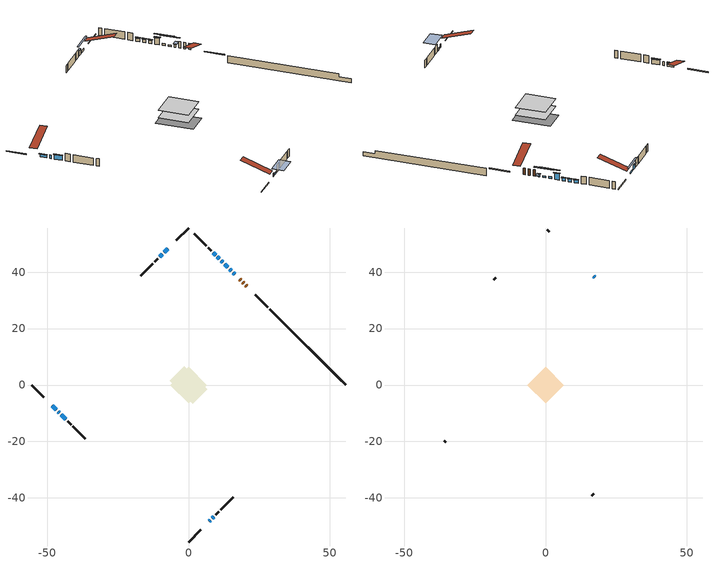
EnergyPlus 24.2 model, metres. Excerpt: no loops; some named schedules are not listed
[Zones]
conditioned space
 floor adiabatic (AdiabaticFloorConstruction): -6.53,0 0,6.53 6.53,0 0,-6.53 z0.91
 floor foundation (Slab1 construction): -6.71,1.53 -1.53,6.71 6.71,-1.53 1.53,-6.71 z-1.45
 wall outside (RimJoist1 construction): 0,-55.63 4.43,-51.2 / -55.63,0 -51.2,-4.43 / 0,55.63 -4.43,51.2 / 28.13,27.5 23.7,31.93 z0.91:1.21
 wall outside (AdiabaticWallConstruction 1): 20.72,34.92 20.27,35.36 / 19.61,36.02 19.23,36.4 / 18.57,37.06 18.15,37.48 z0.91:2.94
 wall outside (AdiabaticWallConstruction): 7.42,-48.21 7.69,-47.94 / -46.12,-9.51 -45.74,-9.89 z0.91:2.13; -48.21,-7.42 -46.78,-8.86 / 12.21,43.42 11.56,44.07 / 10.91,44.72 10.26,45.37 / 9.6,46.03 8.79,46.84 z0.91:1.85; 16.46,39.17 15.88,39.75 z0.91:1.42; 15.23,40.4 14.56,41.07 z0.91:1.57; -7.42,48.21 -8.68,46.95 / 8.35,-47.28 8.98,-46.65 z0.91:1.5; 13.91,41.72 12.87,42.76 z0.91:2.97; -9.33,46.3 -10.16,45.47 / -45.09,-10.55 -43.43,-12.2 z0.91:2.43
 wall outside (Wall1 construction): 9.64,-45.99 10.81,-44.83 / -42.78,-12.85 -41.61,-14.02 / -10.82,44.81 -11.99,43.65 / 8.14,47.49 6.97,48.66 z0.91:3.35
 wall outside (Wall2 construction): 11.46,-44.17 15.81,-39.82 / -40.95,-14.68 -36.6,-19.03 / -12.64,42.99 -16.99,38.64 / 6.31,49.32 1.97,53.67 z0.91:3.35
 wall foundation (FoundationWall1 construction): 28.79,26.84,-1.45 28.79,26.84,0.91 52.95,2.68,0.91 52.95,2.68,-0.09 55.63,0,-0.09 55.63,0,-1.45
 window (WindowConstruction 7): 7.42,-48.21 7.69,-47.94 z0.91:2.13
 window (WindowConstruction 6): -48.21,-7.42 -46.78,-8.86 z0.91:1.85
 window (WindowConstruction 9): 16.46,39.17 15.89,39.75 z0.91:1.42
 window (WindowConstruction 10): 15.23,40.4 14.57,41.07 z0.91:1.57
 window (WindowConstruction 11): -7.42,48.21 -8.68,46.95 z0.91:1.5
 window (WindowConstruction 12): 8.35,-47.28 8.98,-46.65 z0.91:1.5
 window (WindowConstruction 8): -46.12,-9.51 -45.74,-9.89 z0.91:2.13
 window (WindowConstruction): 13.91,41.72 12.87,42.76 z0.91:2.97
 window (WindowConstruction 1): 12.21,43.42 11.56,44.07 z0.91:1.85
 window (WindowConstruction 2): 10.91,44.72 10.26,45.37 z0.91:1.85
 window (WindowConstruction 3): 9.6,46.03 8.8,46.84 z0.91:1.85
 window (WindowConstruction 4): -9.33,46.3 -10.16,45.47 z0.91:2.43
 window (WindowConstruction 5): -45.09,-10.55 -43.43,-12.2 z0.91:2.43
 door (Door): 20.71,34.92 20.27,35.36 z0.91:2.94
 door (Door 1): 19.61,36.02 19.23,36.4 z0.91:2.94
 door (Door 2): 18.57,37.06 18.15,37.48 z0.91:2.94
 ceiling adiabatic (AdiabaticFloorConstruction): 0,-6.53 6.53,0 0,6.53 -6.53,0 z0.91
attic - vented
 floor to conditioned space (Floor1 construction Reversed): -6.53,0 0,6.53 6.53,0 0,-6.53 z3.35
 wall outside (AdiabaticWallConstruction): 17.5,38.13 17.12,38.51 z0.91:1.8
 wall outside (Wall3 construction): 16.47,-39.17 17.12,-38.51 / -35.95,-19.68 -35.3,-20.34 / -17.65,37.99 -18.3,37.33 / 1.31,54.32 0.66,54.97 z0.91:3.35
 window (WindowConstruction 13): 17.5,38.14 17.12,38.51 z0.91:1.8
 roof outside (Roof1 construction): 6.76,-48.87,3.35 0.4,-42.51,6.35 -1.28,-44.19,6.35 5.08,-50.55,3.35; -48.87,-6.76,3.35 -42.51,-0.4,6.35 -44.19,1.28,6.35 -50.55,-5.08,3.35; -6.76,48.87,3.35 -0.4,42.51,6.35 1.28,44.19,6.35 -5.08,50.55,3.35; 21.37,34.26,3.35 15.01,27.9,6.35 16.69,26.22,6.35 23.05,32.58,3.35
shading: 16.98,38.66 17.64,37.99 18.71,39.07 18.05,39.73 z2; -46.63,-9 -48.36,-7.28 -48.65,-7.57 -46.92,-9.29 z2.05; 14.02,41.61 18.33,37.3 18.62,37.59 14.31,41.9 z4.06; 12.7,42.93 17.1,38.54 17.39,38.83 12.99,43.22 z4.21; -10.54,45.09 -5.55,50.08 -5.84,50.37 -10.83,45.38 z4.13; 10.85,-44.78 6.48,-49.15 9.07,-51.74 13.43,-47.37 z4.13; 12.73,42.91 14.05,41.58 14.34,41.87 13.02,43.2 z3.17; 11.42,44.21 12.35,43.28 12.64,43.57 11.71,44.5 z2.05; 10.12,45.51 11.05,44.58 11.34,44.87 10.41,45.8 z2.05; 8.65,46.98 9.75,45.89 10.04,46.18 8.94,47.27 z2.05; -10.3,45.33 -9.19,46.44 -9.48,46.73 -10.59,45.62 z2.64; -43.29,-12.34 -45.23,-10.4 -45.52,-10.7 -43.58,-12.63 z2.64
[Building]
Building 1: Terrain=Suburbs
[Site:Location]
Quebec Intl AP_QC: Latitude {deg}=46.8; Longitude {deg}=-71.38; Time Zone {hr}=-5; Elevation {m}=74; Keep Site Location Information=Yes
[Site:GroundTemperature:Shallow]
0.0108218, -2.24938, -2.43038, -1.3578, 2.94801, 7.23376, 10.9493, 13.303, 13.5029, 11.5886, 7.96783, 3.81355
[Site:WaterMainsTemperature]
Calculation Method=Schedule; Temperature Schedule=mains temperature schedule
[Material] Roughness=Rough; Thermal Absorptance=0.9
Name | Thickness {m} | Conductivity {W/m-K} | Density {kg/m3} | Specific Heat {J/kg-K} | Solar Absorptance | Visible Absorptance
asphalt or fiberglass shingles | 0.00635 | 0.162714 | 1121.4 | 1465.45 | 0.4 | 0.4
ceiling loosefill ins | 0.254 | 0.0480833 | 16.02 | 1046.75 | 0.7 | 0.7
ceiling stud and cavity | 0.1397 | 0.398674 | 65.682 | 1177.47 | 0.7 | 0.7
concrete 4.0 in. | 0.1016 | 1.803125 | 2242.8 | 837.4 | 0.7 | 0.7
concrete 8.0 in. | 0.2032 | 1.803125 | 2242.8 | 837.4 | 0.7 | 0.7
door material | 0.04445 | 0.0451087 | 512.64 | 1214.23 | 0.7 | 0.7
door material 1 | 0.04445 | 0.20624 | 512.64 | 1214.23 | 0.7 | 0.7
floor covering | 0.0127 | 0.0433444 | 54.468 | 1339.84 | 0.6 | 0.6
floor rigid ins; wall rigid ins | 0.512978 | 0.029427 | 32.04 | 1214.23 | 0.7 | 0.7
floor stud and cavity | 0.1397 | 1.75129 | 37.0049 | 1207.88 | 0.7 | 0.7
furniture material conditioned space 1 | 0.1524 | 0.115458 | 640.8 | 1214.23 | 0.6 | 0.6
gypsum board | 0.0127 | 0.160291 | 801 | 837.4 | 0.6 | 0.6
osb sheathing 0.5 in. | 0.0127 | 0.115458 | 512.64 | 1214.23 | 0.7 | 0.7
osb sheathing 0.75 in. | 0.01905 | 0.115458 | 512.64 | 1214.23 | 0.7 | 0.7
osb sheathing 2.0 in. | 0.0508 | 0.115458 | 512.64 | 1214.23 | 0.7 | 0.7
rim joist rigid ins | 0.051816 | 0.029427 | 32.04 | 1214.23 | 0.7 | 0.7
rim joist stud and cavity | 0.0508 | 0.0333303 | 125.044 | 1163.47 | 0.6 | 0.6
wall stud and cavity | 0.1397 | 0.0783975 | 139.0536 | 1170.24 | 0.7 | 0.7
wall stud and cavity 1 | 0.0889 | 6.9971 | 50.32683 | 1063.81 | 0.6 | 0.6
wall stud and cavity 2 | 0.0889 | 0.380278 | 52.3479 | 1209.89 | 0.7 | 0.7
wall stud and cavity 3 | 0.0889 | 0.391764 | 83.0341 | 1211.67 | 0.7 | 0.7
wood siding | 0.0254 | 0.102417 | 544.68 | 1172.36 | 0.4 | 0.4
wood siding 1 | 0.00254 | 0.102417 | 544.68 | 1172.36 | 0.4 | 0.4
wood siding 2; wood siding 3; wood siding 4 | 0.0254 | 0.102417 | 544.68 | 1172.36 | 0.7 | 0.7
[WindowMaterial:SimpleGlazingSystem]
Name | U-Factor {W/m2-K} | Solar Heat Gain Coefficient
WindowMaterial | 2.22407 | 0.38
WindowMaterial 1 | 2.248488 | 0.37
WindowMaterial 10 | 2.51308 | 0.3
WindowMaterial 2 | 2.59257 | 0.29
WindowMaterial 3 | 2.20363 | 0.38
WindowMaterial 4 | 2.10881 | 0.41
WindowMaterial 5 | 2.12414 | 0.4
WindowMaterial 6 | 6.78351 | 0.73
WindowMaterial 7 | 6.73808 | 0.74
WindowMaterial 8 | 2.57611 | 0.28
WindowMaterial 9 | 2.46596 | 0.32
[Construction]
AdiabaticFloorConstruction: floor stud and cavity, floor rigid ins, osb sheathing 0.75 in., floor covering
AdiabaticWallConstruction: wood siding 3, wall rigid ins, wall stud and cavity 2, gypsum board
AdiabaticWallConstruction 1: wood siding 4, wall rigid ins, wall stud and cavity 2, gypsum board
Door; Door 1: door material
Door 2: door material 1
Floor1 construction Reversed: gypsum board, ceiling stud and cavity, ceiling loosefill ins
FoundationWall1 construction: concrete 8.0 in.
furniture construction conditioned space 1: furniture material conditioned space 1
PartitionWallConstruction: gypsum board, wall stud and cavity 3, gypsum board
RimJoist1 construction: wood siding 2, rim joist rigid ins, osb sheathing 2.0 in., rim joist stud and cavity
Roof1 construction: asphalt or fiberglass shingles
Slab1 construction: concrete 4.0 in.
Wall1 construction; Wall2 construction: wood siding, osb sheathing 0.5 in., wall stud and cavity, gypsum board
Wall3 construction: wood siding 1, wall stud and cavity 1
WindowConstruction: WindowMaterial
WindowConstruction 1: WindowMaterial 1
WindowConstruction 10: WindowMaterial 9
WindowConstruction 11; WindowConstruction 12: WindowMaterial 10
WindowConstruction 13; WindowConstruction 7: WindowMaterial 6
WindowConstruction 2: WindowMaterial 2
WindowConstruction 3: WindowMaterial 3
WindowConstruction 4; WindowConstruction 5: WindowMaterial 4
WindowConstruction 6: WindowMaterial 5
WindowConstruction 8: WindowMaterial 7
WindowConstruction 9: WindowMaterial 8
[Zone] Multiplier=1; Part of Total Floor Area=Yes
Name | Volume {m3}
attic - vented | 41.5141
conditioned space | 426.6
[Space]
Name | Zone | Volume {m3}
attic - vented 1 | attic - vented | 41.5141
conditioned space 1 | conditioned space | 426.6
[ZoneInfiltration:EffectiveLeakageArea]
infil attic - vented 1: Zone or Space=attic - vented 1; Schedule=Always On Discrete; Effective Air Leakage Area {cm2}=3149.17; Stack Coefficient=0.000378187; Wind Coefficient=1.31393e-05
[ZoneMixing]
whole house fan mix: Zone or Space=attic - vented; Schedule=Always On Continuous; Design Flow Rate Calculation Method=Flow/Zone; Design Flow Rate {m3/s}=0; Source Zone or Space=conditioned space
[SurfaceProperty:ExposedFoundationPerimeter]
Slab1: Exposed Perimeter Calculation Method=TotalExposedPerimeter; Total Exposed Perimeter {m}=37.96
[InternalMass] Zone or ZoneList=conditioned space; Space or SpaceList=conditioned space 1
Name | Construction | Surface Area {m2}
furniture mass conditioned space 1 | furniture construction conditioned space 1 | 68.2604
partition wall mass | PartitionWallConstruction | 170.651
[Lights]
interior lighting: Zone or ZoneList or Space or SpaceList=conditioned space 1; Schedule=interior lighting schedule; Design Level Calculation Method=LightingLevel; Lighting Level {W}=343.2; Return Air Fraction=0; Fraction Radiant=0.6; Fraction Visible=0.2; Fraction Replaceable=1
[People]
occupants: Zone or ZoneList or Space or SpaceList=conditioned space 1; Number of People Schedule=occupants schedule; Number of People Calculation Method=People; Number of People=3; Fraction Radiant=0.314171; Sensible Heat Fraction=0.56303; Activity Level Schedule=occupants activity schedule; Carbon Dioxide Generation Rate {m3/s-W}=0; Enable ASHRAE 55 Comfort Warnings=No; Mean Radiant Temperature Calculation Type=EnclosureAveraged
[ElectricEquipment] Zone or ZoneList or Space or SpaceList=conditioned space 1; Design Level Calculation Method=EquipmentLevel
Name | Schedule | Design Level {W} | Fraction Latent | Fraction Radiant | Fraction Lost
clothes dryer | clothes dryer schedule | 140.772 | 0.015 | 0.081 | 0.85
clothes washer | clothes washer schedule | 32.1985 | 0.03 | 0.162 | 0.7
cooking range | cooking range schedule | 215.147 | 0.08 | 0.432 | 0.2
dishwasher | dishwasher schedule | 66.8632 | 0.3 | 0.18 | 0.4
fridge | fridge schedule | 72.9452 | 0 | 0.6 | 0
mech vent bath fan 0 | mech vent bath fan 0 schedule | 50.2 | 0 | 0 | 1
mech vent house fan | mech vent house fan schedule | 0 | 0 | 0 | 1
mech vent house fan cfis | mech vent house fan cfis schedule | 0 | 0 | 0 | 0
mech vent range fan 0 | mech vent range fan 0 schedule | 57 | 0 | 0 | 1
misc plug loads | misc plug loads schedule | 494.7 | 0.045 | 0.513 | 0.1
whole house fan | Always On Discrete | 0 | 0 | 0 | 1
[OtherEquipment] Zone or ZoneList or Space or SpaceList=conditioned space 1; Design Level Calculation Method=EquipmentLevel
Name | Fuel Type | Schedule | Design Level {W} | Fraction Latent | Fraction Radiant | Fraction Lost
clothes dryer 1 | Electricity | clothes dryer schedule | 0 | 0.015 | 0.081 | 0.85
cooking range 1 | Electricity | cooking range schedule | 0 | 0.08 | 0.432 | 0.2
general water use latent | None | general water use schedule | 62.594 | 1 | 0 | 0
general water use sensible | None | general water use schedule | -61.6891 | 0 | 0.6 | 0
mech vent house fan latent load | None | Always On Discrete | 0 | 1 | 0 | 0
mech vent house fan sensible load | None | Always On Discrete | 0 | 0 | 0 | 0
water heater energy adjustment1 | Electricity | Always On Discrete | 0.01 | 0 | 0 | 1
[ZoneInfiltration:DesignFlowRate] Zone or ZoneList or Space or SpaceList=conditioned space 1; Schedule=Always On Discrete; Design Flow Rate Calculation Method=Flow/Zone; Design Flow Rate {m3/s}=0
infil flow; natural vent flow; whole house fan flow
[ZoneControl:Thermostat]
conditioned space Thermostat: Zone or ZoneList=conditioned space; Control Type Schedule=conditioned space Thermostat Schedule; Control 1=conditioned space temperature setpoint; Temperature Difference Between Cutout And Setpoint {deltaC}=0
[ThermostatSetpoint:DualSetpoint]
conditioned space temperature setpoint: Heating Setpoint Temperature Schedule=heating setpoint; Cooling Setpoint Temperature Schedule=cooling setpoint
[Zone equipment]
conditioned space: electric baseboard
[Foundation:Kiva]
Foundation Kiva 1: Initial Indoor Air Temperature {C}=18; Wall Height Above Grade {m}=0.910011; Wall Depth Below Slab {m}=0.2032
[Foundation:Kiva:Settings]
Soil Conductivity {W/m-K}=0.849921; Soil Density {kg/m3}=1842.3; Soil Specific Heat {J/kg-K}=418.7; Ground Solar Absorptivity=0.9; Ground Thermal Absorptivity=0.9; Ground Surface Roughness {m}=0.03; Far-Field Width {m}=40; Deep-Ground Boundary Condition=ZeroFlux; Deep-Ground Depth {m}=40; Minimum Cell Dimension {m}=0.2; Maximum Cell Growth Coefficient=3; Simulation Timestep=Timestep
[Exterior:Lights]
exterior lighting: Schedule=exterior lighting schedule; Design Level {W}=75.6
[EnergyManagementSystem:Sensor] Output:Variable or Output:Meter Index Key=conditioned space
Name | Output:Variable or Output:Meter
conditioned_space_clg_unmet_s | Zone Cooling Setpoint Not Met Time
conditioned_space_htg_unmet_s | Zone Heating Setpoint Not Met Time
fridge_tin_s; tin_s; tin_s_1 | Zone Mean Air Temperature
tout_s | Zone Outdoor Air Drybulb Temperature
win_s | Zone Air Humidity Ratio
[Schedule:Constant]
Name | Hourly Value
Always On Continuous; mech vent house fan schedule; mech vent house fan cfis schedule; Always On Discrete | 1
occupants activity schedule | 117.228
fridge schedule | 0
[Schedule:Week:Daily]
interior lighting schedule Week Rule - Jan1-Jan27: interior lighting schedule day, interior lighting schedule day, interior lighting schedule day, interior lighting schedule day, interior lighting schedule day, interior lighting schedule day, interior lighting schedule day, interior lighting schedule default day, interior lighting schedule default day, interior lighting schedule default day, interior lighting schedule default day, interior lighting schedule default day
interior lighting schedule Week Rule - Jan28-Feb3: interior lighting schedule day, interior lighting schedule day, interior lighting schedule day, interior lighting schedule day, interior lighting schedule day 1, interior lighting schedule day 1, interior lighting schedule day 1, interior lighting schedule default day, interior lighting schedule default day, interior lighting schedule default day, interior lighting schedule default day, interior lighting schedule default day
interior lighting schedule Week Rule - Feb4-Feb24: interior lighting schedule day 1, interior lighting schedule day 1, interior lighting schedule day 1, interior lighting schedule day 1, interior lighting schedule day 1, interior lighting schedule day 1, interior lighting schedule day 1, interior lighting schedule default day, interior lighting schedule default day, interior lighting schedule default day, interior lighting schedule default day, interior lighting schedule default day
interior lighting schedule Week Rule - Feb25-Mar3: interior lighting schedule day 1, interior lighting schedule day 1, interior lighting schedule day 1, interior lighting schedule day 1, interior lighting schedule day 2, interior lighting schedule day 2, interior lighting schedule day 2, interior lighting schedule default day, interior lighting schedule default day, interior lighting schedule default day, interior lighting schedule default day, interior lighting schedule default day
interior lighting schedule Week Rule - Mar4-Mar31: interior lighting schedule day 2, interior lighting schedule day 2, interior lighting schedule day 2, interior lighting schedule day 2, interior lighting schedule day 2, interior lighting schedule day 2, interior lighting schedule day 2, interior lighting schedule default day, interior lighting schedule default day, interior lighting schedule default day, interior lighting schedule default day, interior lighting schedule default day
interior lighting schedule Week Rule - Apr1-Apr28: interior lighting schedule day 3, interior lighting schedule day 3, interior lighting schedule day 3, interior lighting schedule day 3, interior lighting schedule day 3, interior lighting schedule day 3, interior lighting schedule day 3, interior lighting schedule default day, interior lighting schedule default day, interior lighting schedule default day, interior lighting schedule default day, interior lighting schedule default day
interior lighting schedule Week Rule - Apr29-May5: interior lighting schedule day 3, interior lighting schedule day 3, interior lighting schedule day 4, interior lighting schedule day 4, interior lighting schedule day 4, interior lighting schedule day 4, interior lighting schedule day 4, interior lighting schedule default day, interior lighting schedule default day, interior lighting schedule default day, interior lighting schedule default day, interior lighting schedule default day
interior lighting schedule Week Rule - May6-May26: interior lighting schedule day 4, interior lighting schedule day 4, interior lighting schedule day 4, interior lighting schedule day 4, interior lighting schedule day 4, interior lighting schedule day 4, interior lighting schedule day 4, interior lighting schedule default day, interior lighting schedule default day, interior lighting schedule default day, interior lighting schedule default day, interior lighting schedule default day
interior lighting schedule Week Rule - May27-Jun2: interior lighting schedule day 4, interior lighting schedule day 4, interior lighting schedule day 4, interior lighting schedule day 4, interior lighting schedule day 4, interior lighting schedule day 5, interior lighting schedule day 5, interior lighting schedule default day, interior lighting schedule default day, interior lighting schedule default day, interior lighting schedule default day, interior lighting schedule default day
interior lighting schedule Week Rule - Jun3-Jun30: interior lighting schedule day 5, interior lighting schedule day 5, interior lighting schedule day 5, interior lighting schedule day 5, interior lighting schedule day 5, interior lighting schedule day 5, interior lighting schedule day 5, interior lighting schedule default day, interior lighting schedule default day, interior lighting schedule default day, interior lighting schedule default day, interior lighting schedule default day
interior lighting schedule Week Rule - Jul1-Jul28: interior lighting schedule day 6, interior lighting schedule day 6, interior lighting schedule day 6, interior lighting schedule day 6, interior lighting schedule day 6, interior lighting schedule day 6, interior lighting schedule day 6, interior lighting schedule default day, interior lighting schedule default day, interior lighting schedule default day, interior lighting schedule default day, interior lighting schedule default day
interior lighting schedule Week Rule - Jul29-Aug4: interior lighting schedule day 6, interior lighting schedule day 6, interior lighting schedule day 6, interior lighting schedule day 7, interior lighting schedule day 7, interior lighting schedule day 7, interior lighting schedule day 7, interior lighting schedule default day, interior lighting schedule default day, interior lighting schedule default day, interior lighting schedule default day, interior lighting schedule default day
interior lighting schedule Week Rule - Aug5-Aug25: interior lighting schedule day 7, interior lighting schedule day 7, interior lighting schedule day 7, interior lighting schedule day 7, interior lighting schedule day 7, interior lighting schedule day 7, interior lighting schedule day 7, interior lighting schedule default day, interior lighting schedule default day, interior lighting schedule default day, interior lighting schedule default day, interior lighting schedule default day
interior lighting schedule Week Rule - Aug26-Sep1: interior lighting schedule day 7, interior lighting schedule day 7, interior lighting schedule day 7, interior lighting schedule day 7, interior lighting schedule day 7, interior lighting schedule day 7, interior lighting schedule day 8, interior lighting schedule default day, interior lighting schedule default day, interior lighting schedule default day, interior lighting schedule default day, interior lighting schedule default day
interior lighting schedule Week Rule - Sep2-Sep29: interior lighting schedule day 8, interior lighting schedule day 8, interior lighting schedule day 8, interior lighting schedule day 8, interior lighting schedule day 8, interior lighting schedule day 8, interior lighting schedule day 8, interior lighting schedule default day, interior lighting schedule default day, interior lighting schedule default day, interior lighting schedule default day, interior lighting schedule default day
interior lighting schedule Week Rule - Sep30-Oct6: interior lighting schedule day 8, interior lighting schedule day 9, interior lighting schedule day 9, interior lighting schedule day 9, interior lighting schedule day 9, interior lighting schedule day 9, interior lighting schedule day 9, interior lighting schedule default day, interior lighting schedule default day, interior lighting schedule default day, interior lighting schedule default day, interior lighting schedule default day
interior lighting schedule Week Rule - Oct7-Oct27: interior lighting schedule day 9, interior lighting schedule day 9, interior lighting schedule day 9, interior lighting schedule day 9, interior lighting schedule day 9, interior lighting schedule day 9, interior lighting schedule day 9, interior lighting schedule default day, interior lighting schedule default day, interior lighting schedule default day, interior lighting schedule default day, interior lighting schedule default day
interior lighting schedule Week Rule - Oct28-Nov3: interior lighting schedule day 9, interior lighting schedule day 9, interior lighting schedule day 9, interior lighting schedule day 9, interior lighting schedule day 10, interior lighting schedule day 10, interior lighting schedule day 10, interior lighting schedule default day, interior lighting schedule default day, interior lighting schedule default day, interior lighting schedule default day, interior lighting schedule default day
interior lighting schedule Week Rule - Nov4-Nov24: interior lighting schedule day 10, interior lighting schedule day 10, interior lighting schedule day 10, interior lighting schedule day 10, interior lighting schedule day 10, interior lighting schedule day 10, interior lighting schedule day 10, interior lighting schedule default day, interior lighting schedule default day, interior lighting schedule default day, interior lighting schedule default day, interior lighting schedule default day
interior lighting schedule Week Rule - Nov25-Dec1: interior lighting schedule day 10, interior lighting schedule day 10, interior lighting schedule day 10, interior lighting schedule day 10, interior lighting schedule day 10, interior lighting schedule day 10, interior lighting schedule day 11, interior lighting schedule default day, interior lighting schedule default day, interior lighting schedule default day, interior lighting schedule default day, interior lighting schedule default day
interior lighting schedule Week Rule - Dec2-Dec31: interior lighting schedule day 11, interior lighting schedule day 11, interior lighting schedule day 11, interior lighting schedule day 11, interior lighting schedule day 11, interior lighting schedule day 11, interior lighting schedule day 11, interior lighting schedule default day, interior lighting schedule default day, interior lighting schedule default day, interior lighting schedule default day, interior lighting schedule default day
occupants schedule Week Rule - Jan1-Dec31: occupants schedule day, occupants schedule day, occupants schedule day, occupants schedule day, occupants schedule day, occupants schedule day, occupants schedule day, occupants schedule default day, occupants schedule default day, occupants schedule default day, occupants schedule default day, occupants schedule default day
clothes dryer schedule Week Rule - Jan1-Dec31: clothes dryer schedule day, clothes dryer schedule day, clothes dryer schedule day, clothes dryer schedule day, clothes dryer schedule day, clothes dryer schedule day, clothes dryer schedule day, clothes dryer schedule default day, clothes dryer schedule default day, clothes dryer schedule default day, clothes dryer schedule default day, clothes dryer schedule default day
clothes washer schedule Week Rule - Jan1-Dec31: clothes washer schedule day, clothes washer schedule day, clothes washer schedule day, clothes washer schedule day, clothes washer schedule day, clothes washer schedule day, clothes washer schedule day, clothes washer schedule default day, clothes washer schedule default day, clothes washer schedule default day, clothes washer schedule default day, clothes washer schedule default day
cooking range schedule Week Rule - Jan1-Dec31: cooking range schedule day, cooking range schedule day, cooking range schedule day, cooking range schedule day, cooking range schedule day, cooking range schedule day, cooking range schedule day, cooking range schedule default day, cooking range schedule default day, cooking range schedule default day, cooking range schedule default day, cooking range schedule default day
dishwasher schedule Week Rule - Jan1-Dec31: dishwasher schedule day, dishwasher schedule day, dishwasher schedule day, dishwasher schedule day, dishwasher schedule day, dishwasher schedule day, dishwasher schedule day, dishwasher schedule default day, dishwasher schedule default day, dishwasher schedule default day, dishwasher schedule default day, dishwasher schedule default day
mech vent bath fan 0 schedule Week Rule - Jan1-Dec31: mech vent bath fan 0 schedule day, mech vent bath fan 0 schedule day, mech vent bath fan 0 schedule day, mech vent bath fan 0 schedule day, mech vent bath fan 0 schedule day, mech vent bath fan 0 schedule day, mech vent bath fan 0 schedule day, mech vent bath fan 0 schedule default day, mech vent bath fan 0 schedule default day, mech vent bath fan 0 schedule default day, mech vent bath fan 0 schedule default day, mech vent bath fan 0 schedule default day
mech vent range fan 0 schedule Week Rule - Jan1-Dec31: mech vent range fan 0 schedule day, mech vent range fan 0 schedule day, mech vent range fan 0 schedule day, mech vent range fan 0 schedule day, mech vent range fan 0 schedule day, mech vent range fan 0 schedule day, mech vent range fan 0 schedule day, mech vent range fan 0 schedule default day, mech vent range fan 0 schedule default day, mech vent range fan 0 schedule default day, mech vent range fan 0 schedule default day, mech vent range fan 0 schedule default day
misc plug loads schedule Week Rule - Jan1-Dec31: misc plug loads schedule day, misc plug loads schedule day, misc plug loads schedule day, misc plug loads schedule day, misc plug loads schedule day, misc plug loads schedule day, misc plug loads schedule day, misc plug loads schedule default day, misc plug loads schedule default day, misc plug loads schedule default day, misc plug loads schedule default day, misc plug loads schedule default day
general water use schedule Week Rule - Jan1-Dec31: general water use schedule day, general water use schedule day, general water use schedule day, general water use schedule day, general water use schedule day, general water use schedule day, general water use schedule day, general water use schedule default day, general water use schedule default day, general water use schedule default day, general water use schedule default day, general water use schedule default day
exterior lighting schedule Week Rule - Jan1-Jan27: exterior lighting schedule day, exterior lighting schedule day, exterior lighting schedule day, exterior lighting schedule day, exterior lighting schedule day, exterior lighting schedule day, exterior lighting schedule day, exterior lighting schedule default day, exterior lighting schedule default day, exterior lighting schedule default day, exterior lighting schedule default day, exterior lighting schedule default day
exterior lighting schedule Week Rule - Jan28-Feb3: exterior lighting schedule day, exterior lighting schedule day, exterior lighting schedule day, exterior lighting schedule day, exterior lighting schedule day 1, exterior lighting schedule day 1, exterior lighting schedule day 1, exterior lighting schedule default day, exterior lighting schedule default day, exterior lighting schedule default day, exterior lighting schedule default day, exterior lighting schedule default day
exterior lighting schedule Week Rule - Feb4-Feb24: exterior lighting schedule day 1, exterior lighting schedule day 1, exterior lighting schedule day 1, exterior lighting schedule day 1, exterior lighting schedule day 1, exterior lighting schedule day 1, exterior lighting schedule day 1, exterior lighting schedule default day, exterior lighting schedule default day, exterior lighting schedule default day, exterior lighting schedule default day, exterior lighting schedule default day
exterior lighting schedule Week Rule - Feb25-Mar3: exterior lighting schedule day 1, exterior lighting schedule day 1, exterior lighting schedule day 1, exterior lighting schedule day 1, exterior lighting schedule day 2, exterior lighting schedule day 2, exterior lighting schedule day 2, exterior lighting schedule default day, exterior lighting schedule default day, exterior lighting schedule default day, exterior lighting schedule default day, exterior lighting schedule default day
exterior lighting schedule Week Rule - Mar4-Mar31: exterior lighting schedule day 2, exterior lighting schedule day 2, exterior lighting schedule day 2, exterior lighting schedule day 2, exterior lighting schedule day 2, exterior lighting schedule day 2, exterior lighting schedule day 2, exterior lighting schedule default day, exterior lighting schedule default day, exterior lighting schedule default day, exterior lighting schedule default day, exterior lighting schedule default day
exterior lighting schedule Week Rule - Apr1-Apr28: exterior lighting schedule day 3, exterior lighting schedule day 3, exterior lighting schedule day 3, exterior lighting schedule day 3, exterior lighting schedule day 3, exterior lighting schedule day 3, exterior lighting schedule day 3, exterior lighting schedule default day, exterior lighting schedule default day, exterior lighting schedule default day, exterior lighting schedule default day, exterior lighting schedule default day
exterior lighting schedule Week Rule - Apr29-May5: exterior lighting schedule day 3, exterior lighting schedule day 3, exterior lighting schedule day 4, exterior lighting schedule day 4, exterior lighting schedule day 4, exterior lighting schedule day 4, exterior lighting schedule day 4, exterior lighting schedule default day, exterior lighting schedule default day, exterior lighting schedule default day, exterior lighting schedule default day, exterior lighting schedule default day
exterior lighting schedule Week Rule - May6-May26: exterior lighting schedule day 4, exterior lighting schedule day 4, exterior lighting schedule day 4, exterior lighting schedule day 4, exterior lighting schedule day 4, exterior lighting schedule day 4, exterior lighting schedule day 4, exterior lighting schedule default day, exterior lighting schedule default day, exterior lighting schedule default day, exterior lighting schedule default day, exterior lighting schedule default day
exterior lighting schedule Week Rule - May27-Jun2: exterior lighting schedule day 4, exterior lighting schedule day 4, exterior lighting schedule day 4, exterior lighting schedule day 4, exterior lighting schedule day 4, exterior lighting schedule day 5, exterior lighting schedule day 5, exterior lighting schedule default day, exterior lighting schedule default day, exterior lighting schedule default day, exterior lighting schedule default day, exterior lighting schedule default day
exterior lighting schedule Week Rule - Jun3-Jun30: exterior lighting schedule day 5, exterior lighting schedule day 5, exterior lighting schedule day 5, exterior lighting schedule day 5, exterior lighting schedule day 5, exterior lighting schedule day 5, exterior lighting schedule day 5, exterior lighting schedule default day, exterior lighting schedule default day, exterior lighting schedule default day, exterior lighting schedule default day, exterior lighting schedule default day
exterior lighting schedule Week Rule - Jul1-Jul28: exterior lighting schedule day 6, exterior lighting schedule day 6, exterior lighting schedule day 6, exterior lighting schedule day 6, exterior lighting schedule day 6, exterior lighting schedule day 6, exterior lighting schedule day 6, exterior lighting schedule default day, exterior lighting schedule default day, exterior lighting schedule default day, exterior lighting schedule default day, exterior lighting schedule default day
exterior lighting schedule Week Rule - Jul29-Aug4: exterior lighting schedule day 6, exterior lighting schedule day 6, exterior lighting schedule day 6, exterior lighting schedule day 7, exterior lighting schedule day 7, exterior lighting schedule day 7, exterior lighting schedule day 7, exterior lighting schedule default day, exterior lighting schedule default day, exterior lighting schedule default day, exterior lighting schedule default day, exterior lighting schedule default day
exterior lighting schedule Week Rule - Aug5-Aug25: exterior lighting schedule day 7, exterior lighting schedule day 7, exterior lighting schedule day 7, exterior lighting schedule day 7, exterior lighting schedule day 7, exterior lighting schedule day 7, exterior lighting schedule day 7, exterior lighting schedule default day, exterior lighting schedule default day, exterior lighting schedule default day, exterior lighting schedule default day, exterior lighting schedule default day
exterior lighting schedule Week Rule - Aug26-Sep1: exterior lighting schedule day 7, exterior lighting schedule day 7, exterior lighting schedule day 7, exterior lighting schedule day 7, exterior lighting schedule day 7, exterior lighting schedule day 7, exterior lighting schedule day 8, exterior lighting schedule default day, exterior lighting schedule default day, exterior lighting schedule default day, exterior lighting schedule default day, exterior lighting schedule default day
exterior lighting schedule Week Rule - Sep2-Sep29: exterior lighting schedule day 8, exterior lighting schedule day 8, exterior lighting schedule day 8, exterior lighting schedule day 8, exterior lighting schedule day 8, exterior lighting schedule day 8, exterior lighting schedule day 8, exterior lighting schedule default day, exterior lighting schedule default day, exterior lighting schedule default day, exterior lighting schedule default day, exterior lighting schedule default day
exterior lighting schedule Week Rule - Sep30-Oct6: exterior lighting schedule day 8, exterior lighting schedule day 9, exterior lighting schedule day 9, exterior lighting schedule day 9, exterior lighting schedule day 9, exterior lighting schedule day 9, exterior lighting schedule day 9, exterior lighting schedule default day, exterior lighting schedule default day, exterior lighting schedule default day, exterior lighting schedule default day, exterior lighting schedule default day
[Schedule:Year]
interior lighting schedule: interior lighting schedule Week Rule - Jan1-Jan27, 1, 1, 1, 27, interior lighting schedule Week Rule - Jan28-Feb3, 1, 28, 2, 3, interior lighting schedule Week Rule - Feb4-Feb24, 2, 4, 2, 24, interior lighting schedule Week Rule - Feb25-Mar3, 2, 25, 3, 3, interior lighting schedule Week Rule - Mar4-Mar31, 3, 4, 3, 31, interior lighting schedule Week Rule - Apr1-Apr28, 4, 1, 4, 28, interior lighting schedule Week Rule - Apr29-May5, 4, 29, 5, 5, interior lighting schedule Week Rule - May6-May26, 5, 6, 5, 26, interior lighting schedule Week Rule - May27-Jun2, 5, 27, 6, 2, interior lighting schedule Week Rule - Jun3-Jun30, 6, 3, 6, 30, interior lighting schedule Week Rule - Jul1-Jul28, 7, 1, 7, 28, interior lighting schedule Week Rule - Jul29-Aug4, 7, 29, 8, 4, interior lighting schedule Week Rule - Aug5-Aug25, 8, 5, 8, 25, interior lighting schedule Week Rule - Aug26-Sep1, 8, 26, 9, 1, interior lighting schedule Week Rule - Sep2-Sep29, 9, 2, 9, 29, interior lighting schedule Week Rule - Sep30-Oct6, 9, 30, 10, 6, interior lighting schedule Week Rule - Oct7-Oct27, 10, 7, 10, 27, interior lighting schedule Week Rule - Oct28-Nov3, 10, 28, 11, 3, interior lighting schedule Week Rule - Nov4-Nov24, 11, 4, 11, 24, interior lighting schedule Week Rule - Nov25-Dec1, 11, 25, 12, 1, interior lighting schedule Week Rule - Dec2-Dec31, 12, 2, 12, 31
occupants schedule: occupants schedule Week Rule - Jan1-Dec31, 1, 1, 12, 31
clothes dryer schedule: clothes dryer schedule Week Rule - Jan1-Dec31, 1, 1, 12, 31
clothes washer schedule: clothes washer schedule Week Rule - Jan1-Dec31, 1, 1, 12, 31
cooking range schedule: cooking range schedule Week Rule - Jan1-Dec31, 1, 1, 12, 31
dishwasher schedule: dishwasher schedule Week Rule - Jan1-Dec31, 1, 1, 12, 31
mech vent bath fan 0 schedule: mech vent bath fan 0 schedule Week Rule - Jan1-Dec31, 1, 1, 12, 31
mech vent range fan 0 schedule: mech vent range fan 0 schedule Week Rule - Jan1-Dec31, 1, 1, 12, 31
misc plug loads schedule: misc plug loads schedule Week Rule - Jan1-Dec31, 1, 1, 12, 31
general water use schedule: general water use schedule Week Rule - Jan1-Dec31, 1, 1, 12, 31
exterior lighting schedule: exterior lighting schedule Week Rule - Jan1-Jan27, 1, 1, 1, 27, exterior lighting schedule Week Rule - Jan28-Feb3, 1, 28, 2, 3, exterior lighting schedule Week Rule - Feb4-Feb24, 2, 4, 2, 24, exterior lighting schedule Week Rule - Feb25-Mar3, 2, 25, 3, 3, exterior lighting schedule Week Rule - Mar4-Mar31, 3, 4, 3, 31, exterior lighting schedule Week Rule - Apr1-Apr28, 4, 1, 4, 28, exterior lighting schedule Week Rule - Apr29-May5, 4, 29, 5, 5, exterior lighting schedule Week Rule - May6-May26, 5, 6, 5, 26, exterior lighting schedule Week Rule - May27-Jun2, 5, 27, 6, 2, exterior lighting schedule Week Rule - Jun3-Jun30, 6, 3, 6, 30, exterior lighting schedule Week Rule - Jul1-Jul28, 7, 1, 7, 28, exterior lighting schedule Week Rule - Jul29-Aug4, 7, 29, 8, 4, exterior lighting schedule Week Rule - Aug5-Aug25, 8, 5, 8, 25, exterior lighting schedule Week Rule - Aug26-Sep1, 8, 26, 9, 1, exterior lighting schedule Week Rule - Sep2-Sep29, 9, 2, 9, 29, exterior lighting schedule Week Rule - Sep30-Oct6, 9, 30, 10, 6, exterior lighting schedule Week Rule - Oct7-Oct27, 10, 7, 10, 27, exterior lighting schedule Week Rule - Oct28-Nov3, 10, 28, 11, 3, exterior lighting schedule Week Rule - Nov4-Nov24, 11, 4, 11, 24, exterior lighting schedule Week Rule - Nov25-Dec1, 11, 25, 12, 1, exterior lighting schedule Week Rule - Dec2-Dec31, 12, 2, 12, 31
[Schedule:Compact]
conditioned space Thermostat Schedule: Through: 12/31, For: AllDays, Until: 24:00, 4
mains temperature schedule: Through: 01/01, For: AllDays, Until: 24:00, 5.175, Through: 01/02, For: AllDays, Until: 24:00, 5.10167, Through: 01/03, For: AllDays, Until: 24:00, 5.02889, Through: 01/04, For: AllDays, Until: 24:00, 4.95778, Through: 01/05, For: AllDays, Until: 24:00, 4.88778, Through: 01/06, For: AllDays, Until: 24:00, 4.81833, Through: 01/07, For: AllDays, Until: 24:00, 4.75056, Through: 01/08, For: AllDays, Until: 24:00, 4.68389, Through: 01/09, For: AllDays, Until: 24:00, 4.61833, Through: 01/10, For: AllDays, Until: 24:00, 4.55389, Through: 01/11, For: AllDays, Until: 24:00, 4.49056, Through: 01/12, For: AllDays, Until: 24:00, 4.42889, Through: 01/13, For: AllDays, Until: 24:00, 4.36778, Through: 01/14, For: AllDays, Until: 24:00, 4.30889, Through: 01/15, For: AllDays, Until: 24:00, 4.25056, Through: 01/16, For: AllDays, Until: 24:00, 4.19389, Through: 01/17, For: AllDays, Until: 24:00, 4.13833, Through: 01/18, For: AllDays, Until: 24:00, 4.08444, Through: 01/19, For: AllDays, Until: 24:00, 4.03167, Through: 01/20, For: AllDays, Until: 24:00, 3.98056, Through: 01/21, For: AllDays, Until: 24:00, 3.93056, Through: 01/22, For: AllDays, Until: 24:00, 3.88222, Through: 01/23, For: AllDays, Until: 24:00, 3.835, Through: 01/24, For: AllDays, Until: 24:00, 3.78944, Through: 01/25, For: AllDays, Until: 24:00, 3.74556, Through: 01/26, For: AllDays, Until: 24:00, 3.70278, Through: 01/27, For: AllDays, Until: 24:00, 3.66167, Through: 01/28, For: AllDays, Until: 24:00, 3.62167, Through: 01/29, For: AllDays, Until: 24:00, 3.58389, Through: 01/30, For: AllDays, Until: 24:00, 3.54722, Through: 01/31, For: AllDays, Until: 24:00, 3.51167, Through: 02/01, For: AllDays, Until: 24:00, 3.47833, Through: 02/02, For: AllDays, Until: 24:00, 3.44611, Through: 02/03, For: AllDays, Until: 24:00, 3.41556, Through: 02/04, For: AllDays, Until: 24:00, 3.38667, Through: 02/05, For: AllDays, Until: 24:00, 3.35944, Through: 02/06, For: AllDays, Until: 24:00, 3.33389, Through: 02/07, For: AllDays, Until: 24:00, 3.30944, Through: 02/08, For: AllDays, Until: 24:00, 3.28667, Through: 02/09, For: AllDays, Until: 24:00, 3.26611, Through: 02/10, For: AllDays, Until: 24:00, 3.24667, Through: 02/11, For: AllDays, Until: 24:00, 3.22889, Through: 02/12, For: AllDays, Until: 24:00, 3.21278, Through: 02/13, For: AllDays, Until: 24:00, 3.19833, Through: 02/14, For: AllDays, Until: 24:00, 3.18556, Through: 02/15, For: AllDays, Until: 24:00, 3.17389, Through: 02/16, For: AllDays, Until: 24:00, 3.16444, Through: 02/17, For: AllDays, Until: 24:00, 3.15667, Through: 02/18, For: AllDays, Until: 24:00, 3.15056, Through: 02/19, For: AllDays, Until: 24:00, 3.14556, Through: 02/20, For: AllDays, Until: 24:00, 3.14278, Through: 02/21, For: AllDays, Until: 24:00, 3.14111, Through: 02/22, For: AllDays, Until: 24:00, 3.14167, Through: 02/23, For: AllDays, Until: 24:00, 3.14333, Through: 02/24, For: AllDays, Until: 24:00, 3.14722, Through: 02/25, For: AllDays, Until: 24:00, 3.15222, Through: 02/26, For: AllDays, Until: 24:00, 3.15944, Through: 02/27, For: AllDays, Until: 24:00, 3.16778, Through: 02/28, For: AllDays, Until: 24:00, 3.17778, Through: 03/01, For: AllDays, Until: 24:00, 3.18944, Through: 03/02, For: AllDays, Until: 24:00, 3.20333, Through: 03/03, For: AllDays, Until: 24:00, 3.21833, Through: 03/04, For: AllDays, Until: 24:00, 3.235, Through: 03/05, For: AllDays, Until: 24:00, 3.25333, Through: 03/06, For: AllDays, Until: 24:00, 3.27333, Through: 03/07, For: AllDays, Until: 24:00, 3.29444, Through: 03/08, For: AllDays, Until: 24:00, 3.31778, Through: 03/09, For: AllDays, Until: 24:00, 3.34222, Through: 03/10, For: AllDays, Until: 24:00, 3.36889, Through: 03/11, For: AllDays, Until: 24:00, 3.39667, Through: 03/12, For: AllDays, Until: 24:00, 3.42611, Through: 03/13, For: AllDays, Until: 24:00, 3.45722, Through: 03/14, For: AllDays, Until: 24:00, 3.49, Through: 03/15, For: AllDays, Until: 24:00, 3.52389, Through: 03/16, For: AllDays, Until: 24:00, 3.55944, Through: 03/17, For: AllDays, Until: 24:00, 3.59667, Through: 03/18, For: AllDays, Until: 24:00, 3.63556, Through: 03/19, For: AllDays, Until: 24:00, 3.67556, Through: 03/20, For: AllDays, Until: 24:00, 3.71722, Through: 03/21, For: AllDays, Until: 24:00, 3.76056, Through: 03/22, For: AllDays, Until: 24:00, 3.80556, Through: 03/23, For: AllDays, Until: 24:00, 3.85111, Through: 03/24, For: AllDays, Until: 24:00, 3.89889, Through: 03/25, For: AllDays, Until: 24:00, 3.94778, Through: 03/26, For: AllDays, Until: 24:00, 3.99833, Through: 03/27, For: AllDays, Until: 24:00, 4.05, Through: 03/28, For: AllDays, Until: 24:00, 4.10333, Through: 03/29, For: AllDays, Until: 24:00, 4.15778, Through: 03/30, For: AllDays, Until: 24:00, 4.21333, Through: 03/31, For: AllDays, Until: 24:00, 4.27056, Through: 04/01, For: AllDays, Until: 24:00, 4.32944, Through: 04/02, For: AllDays, Until: 24:00, 4.38889, Through: 04/03, For: AllDays, Until: 24:00, 4.45, Through: 04/04, For: AllDays, Until: 24:00, 4.51222, Through: 04/05, For: AllDays, Until: 24:00, 4.57611, Through: 04/06, For: AllDays, Until: 24:00, 4.64056, Through: 04/07, For: AllDays, Until: 24:00, 4.70667, Through: 04/08, For: AllDays, Until: 24:00, 4.77389, Through: 04/09, For: AllDays, Until: 24:00, 4.84222, Through: 04/10, For: AllDays, Until: 24:00, 4.91167, Through: 04/11, For: AllDays, Until: 24:00, 4.98278, Through: 04/12, For: AllDays, Until: 24:00, 5.05444, Through: 04/13, For: AllDays, Until: 24:00, 5.12722, Through: 04/14, For: AllDays, Until: 24:00, 5.20111, Through: 04/15, For: AllDays, Until: 24:00, 5.27611, Through: 04/16, For: AllDays, Until: 24:00, 5.35167, Through: 04/17, For: AllDays, Until: 24:00, 5.42889, Through: 04/18, For: AllDays, Until: 24:00, 5.50667, Through: 04/19, For: AllDays, Until: 24:00, 5.58556, Through: 04/20, For: AllDays, Until: 24:00, 5.665, Through: 04/21, For: AllDays, Until: 24:00, 5.74611, Through: 04/22, For: AllDays, Until: 24:00, 5.82722, Through: 04/23, For: AllDays, Until: 24:00, 5.91, Through: 04/24, For: AllDays, Until: 24:00, 5.99278, Through: 04/25, For: AllDays, Until: 24:00, 6.07722, Through: 04/26, For: AllDays, Until: 24:00, 6.16167, Through: 04/27, For: AllDays, Until: 24:00, 6.24722, Through: 04/28, For: AllDays, Until: 24:00, 6.33389, Through: 04/29, For: AllDays, Until: 24:00, 6.42056, Through: 04/30, For: AllDays, Until: 24:00, 6.50833, Through: 05/01, For: AllDays, Until: 24:00, 6.59667, Through: 05/02, For: AllDays, Until: 24:00, 6.68556, Through: 05/03, For: AllDays, Until: 24:00, 6.775, Through: 05/04, For: AllDays, Until: 24:00, 6.86556, Through: 05/05, For: AllDays, Until: 24:00, 6.95611, Through: 05/06, For: AllDays, Until: 24:00, 7.04722, Through: 05/07, For: AllDays, Until: 24:00, 7.13889, Through: 05/08, For: AllDays, Until: 24:00, 7.23111, Through: 05/09, For: AllDays, Until: 24:00, 7.32333, Through: 05/10, For: AllDays, Until: 24:00, 7.41667, Through: 05/11, For: AllDays, Until: 24:00, 7.51, Through: 05/12, For: AllDays, Until: 24:00, 7.60389, Through: 05/13, For: AllDays, Until: 24:00, 7.69778, Through: 05/14, For: AllDays, Until: 24:00, 7.79222, Through: 05/15, For: AllDays, Until: 24:00, 7.88667, Through: 05/16, For: AllDays, Until: 24:00, 7.98167, Through: 05/17, For: AllDays, Until: 24:00, 8.07667, Through: 05/18, For: AllDays, Until: 24:00, 8.17167, Through: 05/19, For: AllDays, Until: 24:00, 8.26722, Through: 05/20, For: AllDays, Until: 24:00, 8.36278, Through: 05/21, For: AllDays, Until: 24:00, 8.45833, Through: 05/22, For: AllDays, Until: 24:00, 8.55444, Through: 05/23, For: AllDays, Until: 24:00, 8.65, Through: 05/24, For: AllDays, Until: 24:00, 8.74611, Through: 05/25, For: AllDays, Until: 24:00, 8.84167, Through: 05/26, For: AllDays, Until: 24:00, 8.93722, Through: 05/27, For: AllDays, Until: 24:00, 9.03333, Through: 05/28, For: AllDays, Until: 24:00, 9.12889, Through: 05/29, For: AllDays, Until: 24:00, 9.22389, Through: 05/30, For: AllDays, Until: 24:00, 9.31944, Through: 05/31, For: AllDays, Until: 24:00, 9.41444, Through: 06/01, For: AllDays, Until: 24:00, 9.50944, Through: 06/02, For: AllDays, Until: 24:00, 9.60389, Through: 06/03, For: AllDays, Until: 24:00, 9.69833, Through: 06/04, For: AllDays, Until: 24:00, 9.79278, Through: 06/05, For: AllDays, Until: 24:00, 9.88667, Through: 06/06, For: AllDays, Until: 24:00, 9.98, Through: 06/07, For: AllDays, Until: 24:00, 10.0728, Through: 06/08, For: AllDays, Until: 24:00, 10.1656, Through: 06/09, For: AllDays, Until: 24:00, 10.2578, Through: 06/10, For: AllDays, Until: 24:00, 10.3494, Through: 06/11, For: AllDays, Until: 24:00, 10.4411, Through: 06/12, For: AllDays, Until: 24:00, 10.5317, Through: 06/13, For: AllDays, Until: 24:00, 10.6222, Through: 06/14, For: AllDays, Until: 24:00, 10.7117, Through: 06/15, For: AllDays, Until: 24:00, 10.8006, Through: 06/16, For: AllDays, Until: 24:00, 10.8889, Through: 06/17, For: AllDays, Until: 24:00, 10.9772, Through: 06/18, For: AllDays, Until: 24:00, 11.0639, Through: 06/19, For: AllDays, Until: 24:00, 11.1506, Through: 06/20, For: AllDays, Until: 24:00, 11.2361, Through: 06/21, For: AllDays, Until: 24:00, 11.3211, Through: 06/22, For: AllDays, Until: 24:00, 11.4056, Through: 06/23, For: AllDays, Until: 24:00, 11.4889, Through: 06/24, For: AllDays, Until: 24:00, 11.5711, Through: 06/25, For: AllDays, Until: 24:00, 11.6533, Through: 06/26, For: AllDays, Until: 24:00, 11.7339, Through: 06/27, For: AllDays, Until: 24:00, 11.8139, Through: 06/28, For: AllDays, Until: 24:00, 11.8928, Through: 06/29, For: AllDays, Until: 24:00, 11.9711, Through: 06/30, For: AllDays, Until: 24:00, 12.0483, Through: 07/01, For: AllDays, Until: 24:00, 12.1244, Through: 07/02, For: AllDays, Until: 24:00, 12.1994, Through: 07/03, For: AllDays, Until: 24:00, 12.2733, Through: 07/04, For: AllDays, Until: 24:00, 12.3467, Through: 07/05, For: AllDays, Until: 24:00, 12.4183, Through: 07/06, For: AllDays, Until: 24:00, 12.4894, Through: 07/07, For: AllDays, Until: 24:00, 12.5589, Through: 07/08, For: AllDays, Until: 24:00, 12.6278, Through: 07/09, For: AllDays, Until: 24:00, 12.695, Through: 07/10, For: AllDays, Until: 24:00, 12.7617, Through: 07/11, For: AllDays, Until: 24:00, 12.8267, Through: 07/12, For: AllDays, Until: 24:00, 12.8906, Through: 07/13, For: AllDays, Until: 24:00, 12.9528, Through: 07/14, For: AllDays, Until: 24:00, 13.0144, Through: 07/15, For: AllDays, Until: 24:00, 13.0744, Through: 07/16, For: AllDays, Until: 24:00, 13.1333, Through: 07/17, For: AllDays, Until: 24:00, 13.1906, Through: 07/18, For: AllDays, Until: 24:00, 13.2467, Through: 07/19, For: AllDays, Until: 24:00, 13.3017, Through: 07/20, For: AllDays, Until: 24:00, 13.355, Through: 07/21, For: AllDays, Until: 24:00, 13.4072, Through: 07/22, For: AllDays, Until: 24:00, 13.4578, Through: 07/23, For: AllDays, Until: 24:00, 13.5067, Through: 07/24, For: AllDays, Until: 24:00, 13.5544, Through: 07/25, For: AllDays, Until: 24:00, 13.6011, Through: 07/26, For: AllDays, Until: 24:00, 13.6461, Through: 07/27, For: AllDays, Until: 24:00, 13.6894, Through: 07/28, For: AllDays, Until: 24:00, 13.7317, Through: 07/29, For: AllDays, Until: 24:00, 13.7722, Through: 07/30, For: AllDays, Until: 24:00, 13.8111, Through: 07/31, For: AllDays, Until: 24:00, 13.8489, Through: 08/01, For: AllDays, Until: 24:00, 13.8844, Through: 08/02, For: AllDays, Until: 24:00, 13.9189, Through: 08/03, For: AllDays, Until: 24:00, 13.9522, Through: 08/04, For: AllDays, Until: 24:00, 13.9833, Through: 08/05, For: AllDays, Until: 24:00, 14.0133, Through: 08/06, For: AllDays, Until: 24:00, 14.0411, Through: 08/07, For: AllDays, Until: 24:00, 14.0678, Through: 08/08, For: AllDays, Until: 24:00, 14.0933, Through: 08/09, For: AllDays, Until: 24:00, 14.1167, Through: 08/10, For: AllDays, Until: 24:00, 14.1383, Through: 08/11, For: AllDays, Until: 24:00, 14.1589, Through: 08/12, For: AllDays, Until: 24:00, 14.1772, Through: 08/13, For: AllDays, Until: 24:00, 14.1944, Through: 08/14, For: AllDays, Until: 24:00, 14.21, Through: 08/15, For: AllDays, Until: 24:00, 14.2233, Through: 08/16, For: AllDays, Until: 24:00, 14.2356, Through: 08/17, For: AllDays, Until: 24:00, 14.2461, Through: 08/18, For: AllDays, Until: 24:00, 14.255, Through: 08/19, For: AllDays, Until: 24:00, 14.2622, Through: 08/20, For: AllDays, Until: 24:00, 14.2678, Through: 08/21, For: AllDays, Until: 24:00, 14.2717, Through: 08/22, For: AllDays, Until: 24:00, 14.2739, Through: 08/23, For: AllDays, Until: 24:00, 14.2744, Through: 08/24, For: AllDays, Until: 24:00, 14.2733, Through: 08/25, For: AllDays, Until: 24:00, 14.2711, Through: 08/26, For: AllDays, Until: 24:00, 14.2667, Through: 08/27, For: AllDays, Until: 24:00, 14.2606, Through: 08/28, For: AllDays, Until: 24:00, 14.2528, Through: 08/29, For: AllDays, Until: 24:00, 14.2439, Through: 08/30, For: AllDays, Until: 24:00, 14.2328, Through: 08/31, For: AllDays, Until: 24:00, 14.2206, Through: 09/01, For: AllDays, Until: 24:00, 14.2061, Through: 09/02, For: AllDays, Until: 24:00, 14.1906, Through: 09/03, For: AllDays, Until: 24:00, 14.1728, Through: 09/04, For: AllDays, Until: 24:00, 14.1539, Through: 09/05, For: AllDays, Until: 24:00, 14.1333, Through: 09/06, For: AllDays, Until: 24:00, 14.1111, Through: 09/07, For: AllDays, Until: 24:00, 14.0872, Through: 09/08, For: AllDays, Until: 24:00, 14.0617, Through: 09/09, For: AllDays, Until: 24:00, 14.035, Through: 09/10, For: AllDays, Until: 24:00, 14.0061, Through: 09/11, For: AllDays, Until: 24:00, 13.9761, Through: 09/12, For: AllDays, Until: 24:00, 13.9444, Through: 09/13, For: AllDays, Until: 24:00, 13.9111, Through: 09/14, For: AllDays, Until: 24:00, 13.8761, Through: 09/15, For: AllDays, Until: 24:00, 13.84, Through: 09/16, For: AllDays, Until: 24:00, 13.8022, Through: 09/17, For: AllDays, Until: 24:00, 13.7628, Through: 09/18, For: AllDays, Until: 24:00, 13.7217, Through: 09/19, For: AllDays, Until: 24:00, 13.6794, Through: 09/20, For: AllDays, Until: 24:00, 13.6356, Through: 09/21, For: AllDays, Until: 24:00, 13.59, Through: 09/22, For: AllDays, Until: 24:00, 13.5433, Through: 09/23, For: AllDays, Until: 24:00, 13.4956, Through: 09/24, For: AllDays, Until: 24:00, 13.4456, Through: 09/25, For: AllDays, Until: 24:00, 13.395, Through: 09/26, For: AllDays, Until: 24:00, 13.3422, Through: 09/27, For: AllDays, Until: 24:00, 13.2883, Through: 09/28, For: AllDays, Until: 24:00, 13.2333, Through: 09/29, For: AllDays, Until: 24:00, 13.1772, Through: 09/30, For: AllDays, Until: 24:00, 13.1194, Through: 10/01, For: AllDays, Until: 24:00, 13.06, Through: 10/02, For: AllDays, Until: 24:00, 13, Through: 10/03, For: AllDays, Until: 24:00, 12.9383, Through: 10/04, For: AllDays, Until: 24:00, 12.8756, Through: 10/05, For: AllDays, Until: 24:00, 12.8111, Through: 10/06, For: AllDays, Until: 24:00, 12.7456, Through: 10/07, For: AllDays, Until: 24:00, 12.6794, Through: 10/08, For: AllDays, Until: 24:00, 12.6117, Through: 10/09, For: AllDays, Until: 24:00, 12.5428, Through: 10/10, For: AllDays, Until: 24:00, 12.4728, Through: 10/11, For: AllDays, Until: 24:00, 12.4017, Through: 10/12, For: AllDays, Until: 24:00, 12.3294, Through: 10/13, For: AllDays, Until: 24:00, 12.2561, Through: 10/14, For: AllDays, Until: 24:00, 12.1817, Through: 10/15, For: AllDays, Until: 24:00, 12.1061, Through: 10/16, For: AllDays, Until: 24:00, 12.03, Through: 10/17, For: AllDays, Until: 24:00, 11.9528, Through: 10/18, For: AllDays, Until: 24:00, 11.8744, Through: 10/19, For: AllDays, Until: 24:00, 11.795, Through: 10/20, For: AllDays, Until: 24:00, 11.715, Through: 10/21, For: AllDays, Until: 24:00, 11.6339, Through: 10/22, For: AllDays, Until: 24:00, 11.5517, Through: 10/23, For: AllDays, Until: 24:00, 11.4689, Through: 10/24, For: AllDays, Until: 24:00, 11.3856, Through: 10/25, For: AllDays, Until: 24:00, 11.3011, Through: 10/26, For: AllDays, Until: 24:00, 11.2161, Through: 10/27, For: AllDays, Until: 24:00, 11.13, Through: 10/28, For: AllDays, Until: 24:00, 11.0433, Through: 10/29, For: AllDays, Until: 24:00, 10.9561, Through: 10/30, For: AllDays, Until: 24:00, 10.8683, Through: 10/31, For: AllDays, Until: 24:00, 10.7794, Through: 11/01, For: AllDays, Until: 24:00, 10.6906, Through: 11/02, For: AllDays, Until: 24:00, 10.6006, Through: 11/03, For: AllDays, Until: 24:00, 10.51, Through: 11/04, For: AllDays, Until: 24:00, 10.4194, Through: 11/05, For: AllDays, Until: 24:00, 10.3278, Through: 11/06, For: AllDays, Until: 24:00, 10.2361, Through: 11/07, For: AllDays, Until: 24:00, 10.1439, Through: 11/08, For: AllDays, Until: 24:00, 10.0511, Through: 11/09, For: AllDays, Until: 24:00, 9.95778, Through: 11/10, For: AllDays, Until: 24:00, 9.86444, Through: 11/11, For: AllDays, Until: 24:00, 9.77056, Through: 11/12, For: AllDays, Until: 24:00, 9.67611, Through: 11/13, For: AllDays, Until: 24:00, 9.58167, Through: 11/14, For: AllDays, Until: 24:00, 9.48722, Through: 11/15, For: AllDays, Until: 24:00, 9.39222, Through: 11/16, For: AllDays, Until: 24:00, 9.29667, Through: 11/17, For: AllDays, Until: 24:00, 9.20167, Through: 11/18, For: AllDays, Until: 24:00, 9.10611, Through: 11/19, For: AllDays, Until: 24:00, 9.01056, Through: 11/20, For: AllDays, Until: 24:00, 8.915, Through: 11/21, For: AllDays, Until: 24:00, 8.81889, Through: 11/22, For: AllDays, Until: 24:00, 8.72333, Through: 11/23, For: AllDays, Until: 24:00, 8.62722, Through: 11/24, For: AllDays, Until: 24:00, 8.53167, Through: 11/25, For: AllDays, Until: 24:00, 8.43611, Through: 11/26, For: AllDays, Until: 24:00, 8.34, Through: 11/27, For: AllDays, Until: 24:00, 8.245, Through: 11/28, For: AllDays, Until: 24:00, 8.14944, Through: 11/29, For: AllDays, Until: 24:00, 8.05389, Through: 11/30, For: AllDays, Until: 24:00, 7.95889, Through: 12/01, For: AllDays, Until: 24:00, 7.86444, Through: 12/02, For: AllDays, Until: 24:00, 7.76944, Through: 12/03, For: AllDays, Until: 24:00, 7.67556, Through: 12/04, For: AllDays, Until: 24:00, 7.58167, Through: 12/05, For: AllDays, Until: 24:00, 7.48778, Through: 12/06, For: AllDays, Until: 24:00, 7.39444, Through: 12/07, For: AllDays, Until: 24:00, 7.30167, Through: 12/08, For: AllDays, Until: 24:00, 7.20889, Through: 12/09, For: AllDays, Until: 24:00, 7.11722, Through: 12/10, For: AllDays, Until: 24:00, 7.02556, Through: 12/11, For: AllDays, Until: 24:00, 6.93444, Through: 12/12, For: AllDays, Until: 24:00, 6.84389, Through: 12/13, For: AllDays, Until: 24:00, 6.75389, Through: 12/14, For: AllDays, Until: 24:00, 6.66444, Through: 12/15, For: AllDays, Until: 24:00, 6.57556, Through: 12/16, For: AllDays, Until: 24:00, 6.48778, Through: 12/17, For: AllDays, Until: 24:00, 6.4, Through: 12/18, For: AllDays, Until: 24:00, 6.31333, Through: 12/19, For: AllDays, Until: 24:00, 6.22722, Through: 12/20, For: AllDays, Until: 24:00, 6.14167, Through: 12/21, For: AllDays, Until: 24:00, 6.05722, Through: 12/22, For: AllDays, Until: 24:00, 5.97333, Through: 12/23, For: AllDays, Until: 24:00, 5.89, Through: 12/24, For: AllDays, Until: 24:00, 5.80778, Through: 12/25, For: AllDays, Until: 24:00, 5.72667, Through: 12/26, For: AllDays, Until: 24:00, 5.64611, Through: 12/27, For: AllDays, Until: 24:00, 5.56667, Through: 12/28, For: AllDays, Until: 24:00, 5.48833, Through: 12/29, For: AllDays, Until: 24:00, 5.41056, Through: 12/30, For: AllDays, Until: 24:00, 5.33389, Through: 12/31, For: AllDays, Until: 24:00, 5.25778
